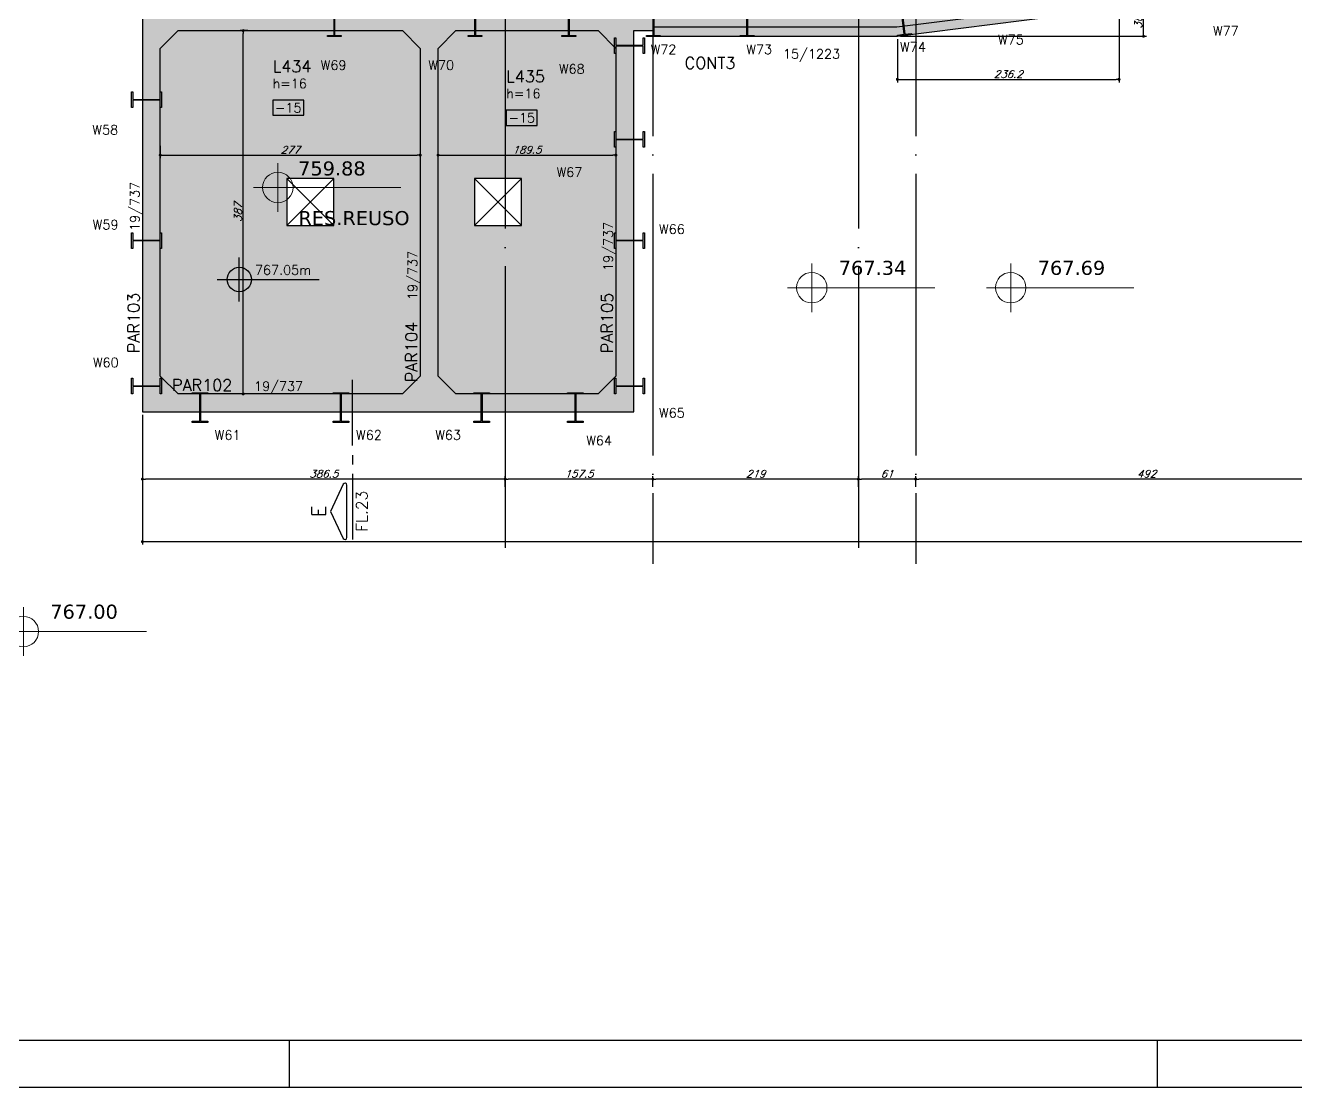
# Model space of a CAD drawing. Header units: millimetres. Extents: x -4122 to 5523, y -2094 to 2406.
# Drawn here: x 617 to 1970, y -2094 to -963 of the extents above; entities that cross this region are included whole.
import ezdxf
from ezdxf.enums import TextEntityAlignment as Align

# ---------------------------------------------------------------- set-up
doc = ezdxf.new("R2010")
doc.units = ezdxf.units.MM
doc.header["$LTSCALE"] = 50
doc.linetypes.add('EIXO', pattern=[6.8, 6, -0.4, 0, -0.4])
doc.layers.add('A-ANNO-NOTE', color=253, linetype='Continuous', lineweight=9)
for name, color, linetype in [('F-CORTE-INDICAÇÃO', 4, 'Continuous'), ('F-COTAS', 106, 'Continuous'), ('F-EIXO', 12, 'EIXO'), ('F-LAJES-DIM', 2, 'Continuous'), ('F-LAJES-NOME', 4, 'Continuous'), ('F-MARGEM', 1, 'Continuous'), ('F-NÍVEL-PLANTA', 2, 'Continuous'), ('F-PARC-DIM', 2, 'Continuous'), ('F-PARC-NOME', 4, 'Continuous'), ('F-PERFIL - W310x52', 4, 'Continuous'), ('F-PERFIL- W250x38.5', 4, 'Continuous'), ('F-PILARES-NOME', 170, 'Continuous'), ('F-SOLIDO-VIGAS', 252, 'Continuous'), ('F-TEXTO', 6, 'Continuous'), ('F-VIGAS', 3, 'Continuous'), ('F-VIGAS-DIM', 2, 'Continuous'), ('F-VIGAS-NOME', 4, 'Continuous'), ('F-VÃO', 1, 'Continuous')]:
    doc.layers.add(name, color=color, linetype=linetype)
doc.layers.add('F-DESNIVEL-5', color=7, linetype='Continuous', true_color=0xadd6ff)
doc.styles.add('CP-TEXT-INCL', font='simplex.shx', dxfattribs={"oblique": 20})
doc.styles.add('MCP', font='simplex.shx')
doc.styles.add('ROMANS', font='simplex.shx')
doc.styles.get("Standard").update_dxf_attribs({"font": 'txt.shx'})
doc.styles.add('Verdana_3', font='verdana.ttf', dxfattribs={"height": 20})
doc.dimstyles.new('CP-COTAS-50', dxfattribs={"dimscale": 0.64, "dimtxt": 12.5, "dimasz": 5, "dimexe": 5, "dimexo": 5, "dimgap": 2.5, "dimtad": 1, "dimdec": 1, "dimdsep": 46, "dimtxsty": 'CP-TEXT-INCL', "dimblk1": 'DOT', "dimblk2": 'DOT', "dimsah": 1, "dimcen": 9, "dimclrd": 256, "dimclre": 256, "dimclrt": 256, "dimadec": 0, "dimazin": 0, "dimtfac": 1, "dimtdec": 1, "dimtmove": 2, "dimatfit": 3, "dimldrblk": 'DOT', "dimfxl": 0, "dimtolj": 1, "dimarcsym": 0})

# ---------------------------------------------------------------- blocks, each defined once
blk = doc.blocks.new('A0-4L_900')
at = {"layer": 'F-MARGEM', "color": 2}
for p, q in [((100.4, 1), (100.4, 0)), ((118.9, 1), (118.9, 0))]:
    blk.add_line(p, q, dxfattribs=at)
blk.add_lwpolyline([(0, 0), (0, 90), (192.9, 90), (192.9, 0)], close=True, dxfattribs=at)
at = {"layer": 'F-MARGEM', "color": 7}
blk.add_lwpolyline([(2.5, 89), (191.9, 89), (191.9, 1), (2.5, 1)], close=True, dxfattribs=at)
blk = doc.blocks.new('*U45')
at = {"layer": 'F-LAJES-DIM', "color": 1}
blk.add_lwpolyline([(0, 0), (33, 0), (33, 16), (0, 16)], close=True, dxfattribs=at)
at = {"layer": 'F-LAJES-DIM', "style": 'MCP'}
blk.add_attdef('DIM', text='', height=10, dxfattribs=at).set_placement((16.5, 8), align=Align.MIDDLE_CENTER)
blk = doc.blocks.new('*U46')
at = {"layer": 'F-LAJES-DIM', "color": 1}
blk.add_lwpolyline([(0, 0), (33, 0), (33, 16), (0, 16)], close=True, dxfattribs=at)
at = {"layer": 'F-LAJES-DIM', "style": 'MCP'}
blk.add_attdef('DIM', text='', height=10, dxfattribs=at).set_placement((16.5, 8), align=Align.MIDDLE_CENTER)
blk = doc.blocks.new('Nível - Planta')
at = {"layer": 'F-NÍVEL-PLANTA'}
h = blk.add_hatch(color=71, dxfattribs=at)
h.paths.add_polyline_path([(0, 0), (0, 0.26, 0.414214), (-0.26, 0)])
h.paths.add_polyline_path([(0.26, 0), (0, 0), (0, -0.26, 0.414214)])
for p, q in [((0, -0.469), (0, 0.469)), ((-0.469, 0), (1.704, 0))]:
    blk.add_line(p, q, dxfattribs=at)
blk.add_circle((0, 0), 0.26, dxfattribs=at)
at = {"layer": 'F-TEXTO', "color": 3, "style": 'MCP'}
blk.add_attdef('NÍVEL', (0.333, 0.102), '', height=0.2, dxfattribs=at)
blk = doc.blocks.new('*U27')
at = {"layer": 'F-EIXO'}
blk.add_line((0, 0), (0, -3476.4), dxfattribs=at)
at = {"layer": 'F-TEXTO', "style": 'ROMANS'}
blk.add_attdef('EIXO', text='', height=17.5, rotation=360, dxfattribs=at).set_placement((0, 28.2), align=Align.MIDDLE_CENTER)
blk = doc.blocks.new('*U34')
at = {"layer": 'F-EIXO'}
blk.add_line((0, 0), (0, -3377.9), dxfattribs=at)
at = {"layer": 'F-TEXTO', "style": 'ROMANS'}
blk.add_attdef('EIXO', text='', height=17.5, rotation=360, dxfattribs=at).set_placement((0, 28.2), align=Align.MIDDLE_CENTER)
blk = doc.blocks.new('*U28')
at = {"layer": 'F-EIXO'}
blk.add_line((0, 0), (0, -3377.9), dxfattribs=at)
at = {"layer": 'F-TEXTO', "style": 'ROMANS'}
blk.add_attdef('EIXO', text='', height=17.5, rotation=360, dxfattribs=at).set_placement((0, 28.2), align=Align.MIDDLE_CENTER)
blk = doc.blocks.new('_DOT')
at = {"color": 0, "linetype": 'ByBlock'}
blk.add_line((-0.5, 0), (-1, 0), dxfattribs=at)
at = {"color": 0, "linetype": 'ByBlock', "const_width": 0.5}
blk.add_lwpolyline([(-0.25, 0, 1), (0.25, 0, 1)], format="xyb", close=True, dxfattribs=at)
blk = doc.blocks.new('*D55')
at = {"layer": 'DEFPOINTS', "color": 0, "linetype": 'Continuous', "transparency": 16777216}
for p in [(3268.5, -944.5), (741.5, -1374.5), (3268.5, -1512.9)]:
    blk.add_point(p, dxfattribs=at)
at = {"layer": 'F-COTAS', "linetype": 'Continuous', "lineweight": -2, "transparency": 16777216}
for p, q in [((3268.5, -947.7), (3268.5, -1516.1)), ((741.5, -1377.7), (741.5, -1516.1)), ((744.7, -1512.9), (3265.3, -1512.9))]:
    blk.add_line(p, q, dxfattribs=at)
at = {"layer": 'F-COTAS', "linetype": 'Continuous', "lineweight": -2, "transparency": 16777216, "xscale": 3.2, "yscale": 3.2, "zscale": 3.2, "rotation": 180}
blk.add_blockref('_DOT', (741.5, -1512.9), dxfattribs=at)
at = {"layer": 'F-COTAS', "linetype": 'Continuous', "lineweight": -2, "transparency": 16777216, "xscale": 3.2, "yscale": 3.2, "zscale": 3.2}
blk.add_blockref('_DOT', (3268.5, -1512.9), dxfattribs=at)
at = {"layer": 'F-COTAS', "linetype": 'Continuous', "transparency": 16777216, "insert": (2005, -1507.3), "char_height": 8, "attachment_point": 5, "style": 'CP-TEXT-INCL'}
blk.add_mtext('\\A1;2527', dxfattribs=at)
blk = doc.blocks.new('*D61')
at = {"layer": 'DEFPOINTS', "color": 0, "linetype": 'Continuous', "transparency": 16777216}
for p in [(1565.5, -1446.2), (1565.5, -1457.8), (2057.5, -1457.8)]:
    blk.add_point(p, dxfattribs=at)
at = {"layer": 'F-COTAS', "linetype": 'Continuous', "lineweight": -2, "transparency": 16777216}
for p, q in [((1565.5, -1454.6), (1565.5, -1443)), ((2054.3, -1446.2), (1568.7, -1446.2)), ((2057.5, -1454.6), (2057.5, -1443))]:
    blk.add_line(p, q, dxfattribs=at)
at = {"layer": 'F-COTAS', "linetype": 'Continuous', "lineweight": -2, "transparency": 16777216, "xscale": 3.2, "yscale": 3.2, "zscale": 3.2, "rotation": 180}
blk.add_blockref('_DOT', (1565.5, -1446.2), dxfattribs=at)
at = {"layer": 'F-COTAS', "linetype": 'Continuous', "lineweight": -2, "transparency": 16777216, "xscale": 3.2, "yscale": 3.2, "zscale": 3.2}
blk.add_blockref('_DOT', (2057.5, -1446.2), dxfattribs=at)
at = {"layer": 'F-COTAS', "linetype": 'Continuous', "transparency": 16777216, "insert": (1811.5, -1440.6), "char_height": 8, "attachment_point": 5, "style": 'CP-TEXT-INCL'}
blk.add_mtext('\\A1;492', dxfattribs=at)
blk = doc.blocks.new('*D62')
at = {"layer": 'DEFPOINTS', "color": 0, "linetype": 'Continuous', "transparency": 16777216}
for p in [(1504.5, -1446.2), (1504.5, -1457.8), (1565.5, -1457.8)]:
    blk.add_point(p, dxfattribs=at)
at = {"layer": 'F-COTAS', "linetype": 'Continuous', "lineweight": -2, "transparency": 16777216}
for p, q in [((1504.5, -1454.6), (1504.5, -1443)), ((1562.3, -1446.2), (1507.7, -1446.2)), ((1565.5, -1454.6), (1565.5, -1443))]:
    blk.add_line(p, q, dxfattribs=at)
at = {"layer": 'F-COTAS', "linetype": 'Continuous', "lineweight": -2, "transparency": 16777216, "xscale": 3.2, "yscale": 3.2, "zscale": 3.2, "rotation": 180}
blk.add_blockref('_DOT', (1504.5, -1446.2), dxfattribs=at)
at = {"layer": 'F-COTAS', "linetype": 'Continuous', "lineweight": -2, "transparency": 16777216, "xscale": 3.2, "yscale": 3.2, "zscale": 3.2}
blk.add_blockref('_DOT', (1565.5, -1446.2), dxfattribs=at)
at = {"layer": 'F-COTAS', "linetype": 'Continuous', "transparency": 16777216, "insert": (1535, -1440.6), "char_height": 8, "attachment_point": 5, "style": 'CP-TEXT-INCL'}
blk.add_mtext('\\A1;61', dxfattribs=at)
blk = doc.blocks.new('*D63')
at = {"layer": 'DEFPOINTS', "color": 0, "linetype": 'Continuous', "transparency": 16777216}
for p in [(1285.5, -1446.2), (1285.5, -1457.8), (1504.5, -1457.8)]:
    blk.add_point(p, dxfattribs=at)
at = {"layer": 'F-COTAS', "linetype": 'Continuous', "lineweight": -2, "transparency": 16777216}
for p, q in [((1285.5, -1454.6), (1285.5, -1443)), ((1501.3, -1446.2), (1288.7, -1446.2)), ((1504.5, -1454.6), (1504.5, -1443))]:
    blk.add_line(p, q, dxfattribs=at)
at = {"layer": 'F-COTAS', "linetype": 'Continuous', "lineweight": -2, "transparency": 16777216, "xscale": 3.2, "yscale": 3.2, "zscale": 3.2, "rotation": 180}
blk.add_blockref('_DOT', (1285.5, -1446.2), dxfattribs=at)
at = {"layer": 'F-COTAS', "linetype": 'Continuous', "lineweight": -2, "transparency": 16777216, "xscale": 3.2, "yscale": 3.2, "zscale": 3.2}
blk.add_blockref('_DOT', (1504.5, -1446.2), dxfattribs=at)
at = {"layer": 'F-COTAS', "linetype": 'Continuous', "transparency": 16777216, "insert": (1395, -1440.6), "char_height": 8, "attachment_point": 5, "style": 'CP-TEXT-INCL'}
blk.add_mtext('\\A1;219', dxfattribs=at)
blk = doc.blocks.new('*D64')
at = {"layer": 'DEFPOINTS', "color": 0, "linetype": 'Continuous', "transparency": 16777216}
for p in [(1128, -1446.2), (1128, -1457.8), (1285.5, -1457.8)]:
    blk.add_point(p, dxfattribs=at)
at = {"layer": 'F-COTAS', "linetype": 'Continuous', "lineweight": -2, "transparency": 16777216}
for p, q in [((1128, -1454.6), (1128, -1443)), ((1282.3, -1446.2), (1131.2, -1446.2)), ((1285.5, -1454.6), (1285.5, -1443))]:
    blk.add_line(p, q, dxfattribs=at)
at = {"layer": 'F-COTAS', "linetype": 'Continuous', "lineweight": -2, "transparency": 16777216, "xscale": 3.2, "yscale": 3.2, "zscale": 3.2, "rotation": 180}
blk.add_blockref('_DOT', (1128, -1446.2), dxfattribs=at)
at = {"layer": 'F-COTAS', "linetype": 'Continuous', "lineweight": -2, "transparency": 16777216, "xscale": 3.2, "yscale": 3.2, "zscale": 3.2}
blk.add_blockref('_DOT', (1285.5, -1446.2), dxfattribs=at)
at = {"layer": 'F-COTAS', "linetype": 'Continuous', "transparency": 16777216, "insert": (1206.7, -1440.6), "char_height": 8, "attachment_point": 5, "style": 'CP-TEXT-INCL'}
blk.add_mtext('\\A1;157.5', dxfattribs=at)
blk = doc.blocks.new('*D65')
at = {"layer": 'DEFPOINTS', "color": 0, "linetype": 'Continuous', "transparency": 16777216}
for p in [(741.5, -1374.5), (741.5, -1446.2), (1128, -1457.8)]:
    blk.add_point(p, dxfattribs=at)
at = {"layer": 'F-COTAS', "linetype": 'Continuous', "lineweight": -2, "transparency": 16777216}
for p, q in [((741.5, -1377.7), (741.5, -1449.4)), ((1124.8, -1446.2), (744.7, -1446.2)), ((1128, -1454.6), (1128, -1443))]:
    blk.add_line(p, q, dxfattribs=at)
at = {"layer": 'F-COTAS', "linetype": 'Continuous', "lineweight": -2, "transparency": 16777216, "xscale": 3.2, "yscale": 3.2, "zscale": 3.2, "rotation": 180}
blk.add_blockref('_DOT', (741.5, -1446.2), dxfattribs=at)
at = {"layer": 'F-COTAS', "linetype": 'Continuous', "lineweight": -2, "transparency": 16777216, "xscale": 3.2, "yscale": 3.2, "zscale": 3.2}
blk.add_blockref('_DOT', (1128, -1446.2), dxfattribs=at)
at = {"layer": 'F-COTAS', "linetype": 'Continuous', "transparency": 16777216, "insert": (934.7, -1440.6), "char_height": 8, "attachment_point": 5, "style": 'CP-TEXT-INCL'}
blk.add_mtext('\\A1;386.5', dxfattribs=at)
blk = doc.blocks.new('*U38')
at = {"layer": 'F-CORTE-INDICAÇÃO'}
for p, q in [((-100, 0), (-170, 0)), ((-80, 0), (-90, 0)), ((-70, 0), (0, 0))]:
    blk.add_line(p, q, dxfattribs=at)
blk.add_lwpolyline([(-112, 6, 0.802585), (-111.2, 9.8), (-140, 23.3), (-168.8, 9.8, 0.802585), (-168, 6)], format="xyb", close=True, dxfattribs=at)
at = {"layer": 'F-CORTE-INDICAÇÃO', "style": 'ROMANS'}
blk.add_attdef('CORTE', text='', height=15, dxfattribs=at).set_placement((-140, 35.8), align=Align.MIDDLE_CENTER)
at = {"layer": 'F-CORTE-INDICAÇÃO', "color": 2, "style": 'ROMANS'}
blk.add_attdef('FOLHA', text='', height=12, dxfattribs=at).set_placement((-140, -10), align=Align.MIDDLE_CENTER)
blk = doc.blocks.new('*D252')
at = {"layer": 'DEFPOINTS', "color": 0, "transparency": 16777216}
for p in [(848.9, -968.5), (857, -968.5), (857, -1355.5)]:
    blk.add_point(p, dxfattribs=at)
at = {"layer": 'F-COTAS', "lineweight": -2, "transparency": 16777216}
for p, q in [((853.8, -968.5), (845.7, -968.5)), ((848.9, -1352.3), (848.9, -971.7)), ((853.8, -1355.5), (845.7, -1355.5))]:
    blk.add_line(p, q, dxfattribs=at)
at = {"layer": 'F-COTAS', "lineweight": -2, "transparency": 16777216, "xscale": 3.2, "yscale": 3.2, "zscale": 3.2}
for p, rotation in [((848.9, -968.5), 90), ((848.9, -1355.5), 270)]:
    blk.add_blockref('_DOT', p, dxfattribs=dict(at, rotation=rotation))
at = {"layer": 'F-COTAS', "transparency": 16777216, "insert": (843.3, -1162), "char_height": 8, "attachment_point": 5, "rotation": 90, "style": 'CP-TEXT-INCL'}
blk.add_mtext('\\A1;387', dxfattribs=at)
blk = doc.blocks.new('*D253')
at = {"layer": 'DEFPOINTS', "color": 0, "transparency": 16777216}
for p in [(760.5, -1088.1), (1037.5, -1088.1), (1037.5, -1101.1)]:
    blk.add_point(p, dxfattribs=at)
at = {"layer": 'F-COTAS', "lineweight": -2, "transparency": 16777216}
for p, q in [((760.5, -1091.3), (760.5, -1104.3)), ((1037.5, -1091.3), (1037.5, -1104.3)), ((763.7, -1101.1), (1034.3, -1101.1))]:
    blk.add_line(p, q, dxfattribs=at)
at = {"layer": 'F-COTAS', "lineweight": -2, "transparency": 16777216, "xscale": 3.2, "yscale": 3.2, "zscale": 3.2, "rotation": 180}
blk.add_blockref('_DOT', (760.5, -1101.1), dxfattribs=at)
at = {"layer": 'F-COTAS', "lineweight": -2, "transparency": 16777216, "xscale": 3.2, "yscale": 3.2, "zscale": 3.2}
blk.add_blockref('_DOT', (1037.5, -1101.1), dxfattribs=at)
at = {"layer": 'F-COTAS', "transparency": 16777216, "insert": (899, -1095.5), "char_height": 8, "attachment_point": 5, "style": 'CP-TEXT-INCL'}
blk.add_mtext('\\A1;277', dxfattribs=at)
blk = doc.blocks.new('*D254')
at = {"layer": 'DEFPOINTS', "color": 0, "transparency": 16777216}
for p in [(1056.5, -1101.1), (1246, -1101.1), (1246, -1101.1)]:
    blk.add_point(p, dxfattribs=at)
at = {"layer": 'F-COTAS', "lineweight": -2, "transparency": 16777216}
blk.add_line((1059.7, -1101.1), (1242.8, -1101.1), dxfattribs=at)
at = {"layer": 'F-COTAS', "lineweight": -2, "transparency": 16777216, "xscale": 3.2, "yscale": 3.2, "zscale": 3.2, "rotation": 180}
blk.add_blockref('_DOT', (1056.5, -1101.1), dxfattribs=at)
at = {"layer": 'F-COTAS', "lineweight": -2, "transparency": 16777216, "xscale": 3.2, "yscale": 3.2, "zscale": 3.2}
blk.add_blockref('_DOT', (1246, -1101.1), dxfattribs=at)
at = {"layer": 'F-COTAS', "transparency": 16777216, "insert": (1151.2, -1095.5), "char_height": 8, "attachment_point": 5, "style": 'CP-TEXT-INCL'}
blk.add_mtext('\\A1;189.5', dxfattribs=at)
blk = doc.blocks.new('*D261')
at = {"layer": 'DEFPOINTS', "color": 0, "transparency": 16777216}
for p in [(1782.2, -944.5), (1808.3, -944.5), (1546, -974.5)]:
    blk.add_point(p, dxfattribs=at)
at = {"layer": 'F-COTAS', "lineweight": -2, "transparency": 16777216}
for p, q in [((1785.4, -944.5), (1811.5, -944.5)), ((1808.3, -971.3), (1808.3, -947.7)), ((1549.2, -974.5), (1811.5, -974.5))]:
    blk.add_line(p, q, dxfattribs=at)
at = {"layer": 'F-COTAS', "lineweight": -2, "transparency": 16777216, "xscale": 3.2, "yscale": 3.2, "zscale": 3.2}
for p, rotation in [((1808.3, -944.5), 90), ((1808.3, -974.5), 270)]:
    blk.add_blockref('_DOT', p, dxfattribs=dict(at, rotation=rotation))
at = {"layer": 'F-COTAS', "transparency": 16777216, "insert": (1802.7, -959.5), "char_height": 8, "attachment_point": 5, "rotation": 90, "style": 'CP-TEXT-INCL'}
blk.add_mtext('\\A1;30', dxfattribs=at)
blk = doc.blocks.new('*D262')
at = {"layer": 'DEFPOINTS', "color": 0, "transparency": 16777216}
for p in [(1782.2, -944.5), (1546, -974.5), (1782.2, -1020.4)]:
    blk.add_point(p, dxfattribs=at)
at = {"layer": 'F-COTAS', "lineweight": -2, "transparency": 16777216}
for p, q in [((1782.2, -947.7), (1782.2, -1023.6)), ((1546, -977.7), (1546, -1023.6)), ((1549.2, -1020.4), (1779, -1020.4))]:
    blk.add_line(p, q, dxfattribs=at)
at = {"layer": 'F-COTAS', "lineweight": -2, "transparency": 16777216, "xscale": 3.2, "yscale": 3.2, "zscale": 3.2, "rotation": 180}
blk.add_blockref('_DOT', (1546, -1020.4), dxfattribs=at)
at = {"layer": 'F-COTAS', "lineweight": -2, "transparency": 16777216, "xscale": 3.2, "yscale": 3.2, "zscale": 3.2}
blk.add_blockref('_DOT', (1782.2, -1020.4), dxfattribs=at)
at = {"layer": 'F-COTAS', "transparency": 16777216, "insert": (1664.1, -1014.8), "char_height": 8, "attachment_point": 5, "style": 'CP-TEXT-INCL'}
blk.add_mtext('\\A1;236.2', dxfattribs=at)
blk = doc.blocks.new('LGN-COTA - LGN-COTA-475391-Térreo')
at = {"layer": 'A-ANNO-NOTE'}
for p, q in [((-0.009, -0.238), (-0.009, 0.28)), ((-0.268, 0.021), (1.302, 0.021))]:
    blk.add_line(p, q, dxfattribs=at)
for centre, start, end in [((-0.009, 0.022), 90, 180), ((-0.009, 0.021), 360, 90), ((-0.009, 0.021), 180, 270), ((-0.009, 0.021), 270, 0)]:
    blk.add_arc(centre, 0.162, start, end, dxfattribs=at)
blk = doc.blocks.new('LGN-COTA E LEGENDA - LGN-COTA E LEGENDA-473137-Térreo')
at = {"layer": 'A-ANNO-NOTE'}
for p, q in [((-0.009, -0.238), (-0.009, 0.28)), ((-0.268, 0.021), (1.302, 0.021))]:
    blk.add_line(p, q, dxfattribs=at)
for centre, start, end in [((-0.009, 0.022), 90, 180), ((-0.009, 0.021), 360, 90), ((-0.009, 0.021), 180, 270), ((-0.009, 0.021), 270, 0)]:
    blk.add_arc(centre, 0.162, start, end, dxfattribs=at)
blk = doc.blocks.new('zw$7512')
at = {"layer": 'A-ANNO-NOTE', "xscale": 100, "yscale": 100, "zscale": 100}
for name, p in [('LGN-COTA E LEGENDA - LGN-COTA E LEGENDA-473137-Térreo', (1086.2, -1351.7)), ('LGN-COTA - LGN-COTA-475391-Térreo', (1655.2, -1458.5)), ('LGN-COTA - LGN-COTA-475391-Térreo', (1867.2, -1458.5)), ('LGN-COTA - LGN-COTA-475391-Térreo', (815, -1824.8))]:
    blk.add_blockref(name, p, dxfattribs=at)
at = {"layer": 'A-ANNO-NOTE', "style": 'Verdana_3'}
for s, p in [('759.88', (1106.9, -1336.8)), ('RES.REUSO', (1107.2, -1389.7)), ('767.34', (1683, -1442.7)), ('767.69', (1895, -1442.7)), ('767.00', (842.8, -1809))]:
    blk.add_text(s, height=15, dxfattribs=at).set_placement(p)
blk = doc.blocks.new('A$C44D756D9')
at = {"layer": 'F-PERFIL - W310x52'}
for p, q in [((4569.7, -2482.3), (4569.7, -2465.6)), ((4569.7, -2465.6), (4571, -2465.6)), ((4571, -2465.6), (4571, -2473.6)), ((4571, -2473.6), (4600.2, -2473.6)), ((4600.2, -2474.4), (4571, -2474.4)), ((4571, -2474.4), (4571, -2482.3)), ((4600.2, -2473.6), (4600.2, -2465.6)), ((4600.2, -2465.6), (4601.5, -2465.6)), ((4600.2, -2482.3), (4600.2, -2474.4)), ((4601.5, -2465.6), (4601.5, -2482.3)), ((4571, -2482.3), (4569.7, -2482.3)), ((4601.5, -2482.3), (4600.2, -2482.3)), ((4055, -2540), (4055, -2523.3)), ((4055, -2523.3), (4056.3, -2523.3)), ((4056.3, -2523.3), (4056.3, -2531.3)), ((4085.5, -2531.3), (4085.5, -2523.3)), ((4085.5, -2523.3), (4086.8, -2523.3)), ((4086.8, -2523.3), (4086.8, -2540)), ((4056.3, -2540), (4055, -2540)), ((4056.3, -2531.3), (4085.5, -2531.3)), ((4085.5, -2532.1), (4056.3, -2532.1)), ((4056.3, -2532.1), (4056.3, -2540)), ((4085.5, -2540), (4085.5, -2532.1)), ((4086.8, -2540), (4085.5, -2540)), ((4569.7, -2582.3), (4569.7, -2565.6)), ((4569.7, -2565.6), (4571, -2565.6)), ((4571, -2565.6), (4571, -2573.6)), ((4600.2, -2573.6), (4600.2, -2565.6)), ((4600.2, -2565.6), (4601.5, -2565.6)), ((4601.5, -2565.6), (4601.5, -2582.3)), ((4571, -2582.3), (4569.7, -2582.3)), ((4571, -2573.6), (4600.2, -2573.6)), ((4600.2, -2574.4), (4571, -2574.4)), ((4571, -2574.4), (4571, -2582.3)), ((4600.2, -2582.3), (4600.2, -2574.4)), ((4601.5, -2582.3), (4600.2, -2582.3)), ((4055, -2690), (4055, -2673.3)), ((4055, -2673.3), (4056.3, -2673.3)), ((4056.3, -2673.3), (4056.3, -2681.3)), ((4085.5, -2681.3), (4085.5, -2673.3)), ((4085.5, -2673.3), (4086.8, -2673.3)), ((4086.8, -2673.3), (4086.8, -2690)), ((4569.7, -2690), (4569.7, -2673.3)), ((4569.7, -2673.3), (4571, -2673.3)), ((4571, -2673.3), (4571, -2681.3)), ((4600.2, -2681.3), (4600.2, -2673.3)), ((4600.2, -2673.3), (4601.5, -2673.3)), ((4601.5, -2673.3), (4601.5, -2690)), ((4056.3, -2690), (4055, -2690)), ((4056.3, -2681.3), (4085.5, -2681.3)), ((4085.5, -2682), (4056.3, -2682)), ((4056.3, -2682), (4056.3, -2690)), ((4085.5, -2690), (4085.5, -2682)), ((4086.8, -2690), (4085.5, -2690)), ((4571, -2690), (4569.7, -2690)), ((4571, -2681.3), (4600.2, -2681.3)), ((4600.2, -2682), (4571, -2682)), ((4571, -2682), (4571, -2690)), ((4600.2, -2690), (4600.2, -2682)), ((4601.5, -2690), (4600.2, -2690)), ((4055, -2845), (4055, -2828.3)), ((4055, -2828.3), (4056.3, -2828.3)), ((4056.3, -2828.3), (4056.3, -2836.3)), ((4085.5, -2836.3), (4085.5, -2828.3)), ((4085.5, -2828.3), (4086.8, -2828.3)), ((4086.8, -2828.3), (4086.8, -2845)), ((4569.7, -2845), (4569.7, -2828.3)), ((4569.7, -2828.3), (4571, -2828.3)), ((4571, -2828.3), (4571, -2836.3)), ((4600.2, -2836.3), (4600.2, -2828.3)), ((4600.2, -2828.3), (4601.5, -2828.3)), ((4601.5, -2828.3), (4601.5, -2845)), ((4056.3, -2836.3), (4085.5, -2836.3)), ((4085.5, -2837), (4056.3, -2837)), ((4056.3, -2837), (4056.3, -2845)), ((4085.5, -2845), (4085.5, -2837)), ((4571, -2836.3), (4600.2, -2836.3)), ((4600.2, -2837), (4571, -2837)), ((4571, -2837), (4571, -2845)), ((4600.2, -2845), (4600.2, -2837)), ((4056.3, -2845), (4055, -2845)), ((4086.8, -2845), (4085.5, -2845)), ((4119.6, -2845), (4119.6, -2843.7)), ((4119.6, -2843.7), (4136.3, -2843.7)), ((4127.6, -2845), (4119.6, -2845)), ((4127.6, -2874.2), (4127.6, -2845)), ((4136.3, -2845), (4128.4, -2845)), ((4128.4, -2845), (4128.4, -2874.2)), ((4136.3, -2843.7), (4136.3, -2845)), ((4269.6, -2845), (4269.6, -2843.7)), ((4269.6, -2843.7), (4286.3, -2843.7)), ((4277.6, -2845), (4269.6, -2845)), ((4277.6, -2874.2), (4277.6, -2845)), ((4286.3, -2845), (4278.4, -2845)), ((4278.4, -2845), (4278.4, -2874.2)), ((4286.3, -2843.7), (4286.3, -2845)), ((4419.6, -2845), (4419.6, -2843.7)), ((4419.6, -2843.7), (4436.3, -2843.7)), ((4427.6, -2845), (4419.6, -2845)), ((4427.6, -2874.2), (4427.6, -2845)), ((4436.3, -2845), (4428.4, -2845)), ((4428.4, -2845), (4428.4, -2874.2)), ((4436.3, -2843.7), (4436.3, -2845)), ((4519.6, -2845), (4519.6, -2843.7)), ((4519.6, -2843.7), (4536.3, -2843.7)), ((4527.6, -2845), (4519.6, -2845)), ((4527.6, -2874.2), (4527.6, -2845)), ((4536.3, -2845), (4528.4, -2845)), ((4528.4, -2845), (4528.4, -2874.2)), ((4536.3, -2843.7), (4536.3, -2845)), ((4571, -2845), (4569.7, -2845)), ((4601.5, -2845), (4600.2, -2845)), ((4119.6, -2875.5), (4119.6, -2874.2)), ((4119.6, -2874.2), (4127.6, -2874.2)), ((4136.3, -2875.5), (4119.6, -2875.5)), ((4128.4, -2874.2), (4136.3, -2874.2)), ((4136.3, -2874.2), (4136.3, -2875.5)), ((4269.6, -2875.5), (4269.6, -2874.2)), ((4269.6, -2874.2), (4277.6, -2874.2)), ((4286.3, -2875.5), (4269.6, -2875.5)), ((4278.4, -2874.2), (4286.3, -2874.2)), ((4286.3, -2874.2), (4286.3, -2875.5)), ((4419.6, -2875.5), (4419.6, -2874.2)), ((4419.6, -2874.2), (4427.6, -2874.2)), ((4436.3, -2875.5), (4419.6, -2875.5)), ((4428.4, -2874.2), (4436.3, -2874.2)), ((4436.3, -2874.2), (4436.3, -2875.5)), ((4519.6, -2875.5), (4519.6, -2874.2)), ((4519.6, -2874.2), (4527.6, -2874.2)), ((4536.3, -2875.5), (4519.6, -2875.5)), ((4528.4, -2874.2), (4536.3, -2874.2)), ((4536.3, -2874.2), (4536.3, -2875.5))]:
    blk.add_line(p, q, dxfattribs=at)
for points in [[(4569.7, -2482.3), (4569.7, -2465.6), (4571, -2465.6), (4571, -2473.6), (4600.2, -2473.6), (4600.2, -2465.6), (4601.5, -2465.6), (4601.5, -2482.3), (4600.2, -2482.3), (4600.2, -2474.4), (4571, -2474.4), (4571, -2482.3)], [(4055, -2540), (4055, -2523.3), (4056.3, -2523.3), (4056.3, -2531.3), (4085.5, -2531.3), (4085.5, -2523.3), (4086.8, -2523.3), (4086.8, -2540), (4085.5, -2540), (4085.5, -2532.1), (4056.3, -2532.1), (4056.3, -2540)], [(4569.7, -2582.3), (4569.7, -2565.6), (4571, -2565.6), (4571, -2573.6), (4600.2, -2573.6), (4600.2, -2565.6), (4601.5, -2565.6), (4601.5, -2582.3), (4600.2, -2582.3), (4600.2, -2574.4), (4571, -2574.4), (4571, -2582.3)], [(4055, -2690), (4055, -2673.3), (4056.3, -2673.3), (4056.3, -2681.3), (4085.5, -2681.3), (4085.5, -2673.3), (4086.8, -2673.3), (4086.8, -2690), (4085.5, -2690), (4085.5, -2682), (4056.3, -2682), (4056.3, -2690)], [(4569.7, -2690), (4569.7, -2673.3), (4571, -2673.3), (4571, -2681.3), (4600.2, -2681.3), (4600.2, -2673.3), (4601.5, -2673.3), (4601.5, -2690), (4600.2, -2690), (4600.2, -2682), (4571, -2682), (4571, -2690)], [(4055, -2845), (4055, -2828.3), (4056.3, -2828.3), (4056.3, -2836.3), (4085.5, -2836.3), (4085.5, -2828.3), (4086.8, -2828.3), (4086.8, -2845), (4085.5, -2845), (4085.5, -2837), (4056.3, -2837), (4056.3, -2845)], [(4569.7, -2845), (4569.7, -2828.3), (4571, -2828.3), (4571, -2836.3), (4600.2, -2836.3), (4600.2, -2828.3), (4601.5, -2828.3), (4601.5, -2845), (4600.2, -2845), (4600.2, -2837), (4571, -2837), (4571, -2845)], [(4136.3, -2875.5), (4119.6, -2875.5), (4119.6, -2874.2), (4127.6, -2874.2), (4127.6, -2845), (4119.6, -2845), (4119.6, -2843.7), (4136.3, -2843.7), (4136.3, -2845), (4128.4, -2845), (4128.4, -2874.2), (4136.3, -2874.2)], [(4286.3, -2875.5), (4269.6, -2875.5), (4269.6, -2874.2), (4277.6, -2874.2), (4277.6, -2845), (4269.6, -2845), (4269.6, -2843.7), (4286.3, -2843.7), (4286.3, -2845), (4278.4, -2845), (4278.4, -2874.2), (4286.3, -2874.2)], [(4436.3, -2875.5), (4419.6, -2875.5), (4419.6, -2874.2), (4427.6, -2874.2), (4427.6, -2845), (4419.6, -2845), (4419.6, -2843.7), (4436.3, -2843.7), (4436.3, -2845), (4428.4, -2845), (4428.4, -2874.2), (4436.3, -2874.2)], [(4536.3, -2875.5), (4519.6, -2875.5), (4519.6, -2874.2), (4527.6, -2874.2), (4527.6, -2845), (4519.6, -2845), (4519.6, -2843.7), (4536.3, -2843.7), (4536.3, -2845), (4528.4, -2845), (4528.4, -2874.2), (4536.3, -2874.2)]]:
    blk.add_lwpolyline(points, close=True, dxfattribs=at)
at = {"layer": 'F-PERFIL- W250x38.5', "linetype": 'Continuous'}
for points in [[(4886.1, -2462.1), (4871.5, -2463.9), (4871.3, -2462.8), (4878.3, -2461.9), (4875.3, -2438.1), (4868.3, -2439), (4868.2, -2437.9), (4882.8, -2436.1), (4882.9, -2437.2), (4876, -2438), (4879, -2461.8), (4885.9, -2460.9)], [(4278.3, -2464.1), (4263.6, -2464.1), (4263.6, -2463), (4270.7, -2463), (4270.7, -2439), (4263.6, -2439), (4263.6, -2437.9), (4278.3, -2437.9), (4278.3, -2439), (4271.3, -2439), (4271.3, -2463), (4278.3, -2463)], [(4428.3, -2464.1), (4413.6, -2464.1), (4413.6, -2463), (4420.7, -2463), (4420.7, -2439), (4413.6, -2439), (4413.6, -2437.9), (4428.3, -2437.9), (4428.3, -2439), (4421.3, -2439), (4421.3, -2463), (4428.3, -2463)], [(4528.3, -2464.1), (4513.6, -2464.1), (4513.6, -2463), (4520.7, -2463), (4520.7, -2439), (4513.6, -2439), (4513.6, -2437.9), (4528.3, -2437.9), (4528.3, -2439), (4521.3, -2439), (4521.3, -2463), (4528.3, -2463)], [(4618.3, -2464.1), (4603.6, -2464.1), (4603.6, -2463), (4610.7, -2463), (4610.7, -2439), (4603.6, -2439), (4603.6, -2437.9), (4618.3, -2437.9), (4618.3, -2439), (4611.3, -2439), (4611.3, -2463), (4618.3, -2463)], [(4718.3, -2464.1), (4703.6, -2464.1), (4703.6, -2463), (4710.7, -2463), (4710.7, -2439), (4703.6, -2439), (4703.6, -2437.9), (4718.3, -2437.9), (4718.3, -2439), (4711.3, -2439), (4711.3, -2463), (4718.3, -2463)]]:
    blk.add_lwpolyline(points, close=True, dxfattribs=at)
at = {"layer": 'F-PILARES-NOME'}
for s, p in [('W75', (4978.3, -2472.6)), ('W77', (5207.3, -2463.3)), ('W72', (4608, -2483)), ('W73', (4710, -2483)), ('W74', (4873.9, -2480.4)), ('W69', (4256.5, -2499.7)), ('W70', (4371.2, -2499.7)), ('W68', (4510.3, -2503.8)), ('W58', (4013.2, -2568.6)), ('W67', (4507.8, -2613.8)), ('W59', (4013.6, -2669.7)), ('W66', (4617, -2674.5)), ('W60', (4013.7, -2816.5)), ('W65', (4617, -2870.2)), ('W61', (4143.6, -2893.8)), ('W62', (4294.2, -2893.8)), ('W63', (4378.5, -2893.8)), ('W64', (4539.4, -2899.6))]:
    blk.add_text(s, height=10, dxfattribs=at).set_placement(p)

msp = doc.modelspace()

# ---------------------------------------------------------------- hatches: boundary and pattern name
at = {"layer": 'F-DESNIVEL-5', "linetype": 'Continuous'}
h = msp.add_hatch(color=256, dxfattribs=at)
h.dxf.hatch_style = 1
h.paths.add_polyline_path([(2581, -919.5), (1780.632, -919.5), (1544.382, -949.5), (1286.33, -949.5), (1286.33, -968.5), (1286.33, -974.5), (1545.963, -974.5), (1782.213, -944.5), (2581, -944.5)])
at = {"layer": 'F-SOLIDO-VIGAS', "linetype": 'Continuous'}
h = msp.add_hatch(color=256, dxfattribs=at)
h.dxf.hatch_style = 1
h.paths.add_polyline_path([(1246, -1336.5), (1227, -1355.5), (1075.5, -1355.5), (1056.5, -1336.5), (1056.5, -987.5), (1075.5, -968.5), (1227, -968.5), (1246, -987.5), (1246, -1374.5), (1265, -1374.5), (1265, -968.5), (1285.67, -968.5), (1285.67, -949.5), (1056.5, -949.5), (1037.5, -949.5), (760.5, -949.5), (760.5, -942.53), (741.5, -942.53), (741.5, -1374.5), (760.5, -1374.5), (760.5, -987.5), (779.5, -968.5), (1018.5, -968.5), (1037.5, -987.5), (1037.5, -1336.5), (1018.5, -1355.5), (779.5, -1355.5), (760.5, -1336.5), (760.5, -1374.5), (1047, -1374.5), (1246, -1374.5)])

# ---------------------------------------------------------------- linework, layer by layer
at = {"layer": 'F-DESNIVEL-5', "linetype": 'Continuous'}
for points in [[(1047, -968.5), (1047, -949.5), (785.6, -949.5)], [(1047, -968.5), (785.6, -949.5), (785.6, -968.5)], [(1047, -968.5), (1224.9, -968.5), (1224.9, -949.5)], [(1047, -968.5), (1224.9, -949.5), (1047, -949.5)], [(1047, -968.5), (1047, -949.5), (1047, -968.5)], [(895.5, -1176), (760.5, -1324.5), (760.5, -968.5)], [(895.5, -1176), (760.5, -968.5), (895.5, -1176)], [(895.5, -1176), (760.5, -968.5), (785.5, -968.5)], [(895.5, -1176), (785.5, -968.5), (895.5, -1176)], [(895.5, -1176), (785.5, -968.5), (895.5, -1126)], [(1037.5, -968.5), (895.5, -1126), (785.5, -968.5)], [(1037.5, -968.5), (785.5, -968.5), (1037.5, -968.5)], [(1047, -968.5), (785.6, -968.5), (1047, -968.5)], [(1037.5, -968.5), (945.5, -1126), (895.5, -1126)], [(1037.5, -968.5), (895.5, -1126), (1037.5, -968.5)], [(1037.5, -968.5), (1037.5, -1355.5), (945.5, -1176)], [(1037.5, -968.5), (945.5, -1176), (1037.5, -968.5)], [(1037.5, -968.5), (945.5, -1176), (945.5, -1126)], [(1037.5, -968.5), (945.5, -1126), (1037.5, -968.5)], [(1056.5, -1355.5), (1056.5, -968.5), (1037.5, -968.5)], [(1056.5, -1355.5), (1037.5, -968.5), (1037.5, -1355.5)], [(1095.5, -1126), (1095.5, -1176), (1056.5, -968.5)], [(1095.5, -1126), (1056.5, -968.5), (1095.5, -1126)], [(1095.5, -1126), (1056.5, -968.5), (1225, -968.5)], [(1095.5, -1176), (1056.5, -1355.5), (1056.5, -968.5)], [(1095.5, -1176), (1056.5, -968.5), (1095.5, -1176)], [(1095.5, -1126), (1225, -968.5), (1095.5, -1126)], [(1095.5, -1126), (1225, -968.5), (1145.5, -1126)], [(1246, -1355.5), (1145.5, -1126), (1225, -968.5)], [(1246, -1355.5), (1225, -968.5), (1246, -1355.5)], [(1246, -1355.5), (1225, -968.5), (1246, -968.5)], [(895.5, -1176), (895.5, -1126), (895.5, -1176)], [(1095.5, -1126), (1145.5, -1126), (1095.5, -1126)], [(1246, -1355.5), (1145.5, -1176), (1145.5, -1126)], [(1246, -1355.5), (1145.5, -1126), (1246, -1355.5)], [(895.5, -1176), (1037.5, -1355.5), (760.5, -1324.5)], [(895.5, -1176), (760.5, -1324.5), (895.5, -1176)], [(895.5, -1176), (945.5, -1176), (1037.5, -1355.5)], [(895.5, -1176), (1037.5, -1355.5), (895.5, -1176)], [(1246, -1355.5), (1056.5, -1355.5), (1095.5, -1176)], [(1246, -1355.5), (1095.5, -1176), (1246, -1355.5)], [(1246, -1355.5), (1095.5, -1176), (1145.5, -1176)], [(1246, -1355.5), (1145.5, -1176), (1246, -1355.5)], [(760.5, -1324.5), (1037.5, -1355.5), (760.5, -1355.5)]]:
    msp.add_solid(points, dxfattribs=at)
at = {"layer": 'F-VIGAS'}
for points in [[(1037.5, -949.5), (760.5, -949.5), (760.5, -942.53), (741.5, -942.53), (741.5, -1374.5), (1047, -1374.5)], [(1286.33, -964.5), (1545.33, -964.5), (1781.58, -934.5), (3241.79, -934.5)], [(1293.35, -974.5), (1545.963, -974.5), (1782.213, -944.5), (3249.5, -944.5)], [(1265, -1324.5), (1265, -968.5), (1285.67, -968.5), (1285.67, -949.5), (1056.5, -949.5)], [(1047, -1374.5), (1265, -1374.5), (1265, -968.5)], [(1047, -1374.5), (1246, -1374.5)]]:
    msp.add_lwpolyline(points, dxfattribs=at)
for points in [[(760.5, -1336.5), (760.5, -987.5), (779.5, -968.5), (1018.5, -968.5), (1037.5, -987.5), (1037.5, -1336.5), (1018.5, -1355.5), (779.5, -1355.5)], [(1246, -1336.5), (1227, -1355.5), (1075.5, -1355.5), (1056.5, -1336.5), (1056.5, -987.5), (1075.5, -968.5), (1227, -968.5), (1246, -987.5)]]:
    msp.add_lwpolyline(points, close=True, dxfattribs=at)
at = {"layer": 'F-VÃO', "linetype": 'Continuous'}
for p, q in [((895.5, -1176), (945.5, -1126)), ((945.5, -1176), (895.5, -1126)), ((1095.5, -1176), (1145.5, -1126)), ((1145.5, -1176), (1095.5, -1126))]:
    msp.add_line(p, q, dxfattribs=at)
for points in [[(895.5, -1176), (945.5, -1176), (945.5, -1126), (895.5, -1126), (895.5, -1176)], [(1095.5, -1176), (1145.5, -1176), (1145.5, -1126), (1095.5, -1126), (1095.5, -1176)]]:
    msp.add_lwpolyline(points, dxfattribs=at)

# ---------------------------------------------------------------- block references
at = {"layer": 'A-ANNO-NOTE', "linetype": 'Continuous'}
msp.add_blockref('zw$7512', (-199.5, 214), dxfattribs=at)
at = {"layer": 'F-CORTE-INDICAÇÃO', "linetype": 'Continuous', "rotation": 90}
msp.add_blockref('*U38', (965.318, -1340.597), dxfattribs=at).add_auto_attribs({'FOLHA': 'FL.23', 'CORTE': 'E'})
at = {"layer": 'F-EIXO', "linetype": 'Continuous'}
for name, p in [('*U27', (1285.5, 1939.842)), ('*U27', (1565.5, 1939.842)), ('*U28', (1128, 1841.357)), ('*U34', (1504.5, 1841.357))]:
    msp.add_blockref(name, p, dxfattribs=at)
at = {"layer": 'F-LAJES-DIM', "linetype": 'Continuous'}
for name, p in [('*U45', (880.323, -1058.705)), ('*U46', (1129.228, -1069.385))]:
    msp.add_blockref(name, p, dxfattribs=at).add_auto_attribs({'DIM': '-15'})
at = {"layer": 'F-MARGEM', "linetype": 'Continuous', "xscale": 50, "yscale": 50, "zscale": 50}
msp.add_blockref('A0-4L_900', (-4122.166, -2094.493), dxfattribs=at)
at = {"layer": 'F-NÍVEL-PLANTA', "linetype": 'Continuous', "xscale": 50, "yscale": 50, "zscale": 50}
msp.add_blockref('Nível - Planta', (844.738, -1233.609), dxfattribs=at).add_auto_attribs({'NÍVEL': '767.05m'})
at = {"layer": 'F-PERFIL - W310x52'}
msp.add_blockref('A$C44D756D9', (-3325, 1489.5), dxfattribs=at)

# ---------------------------------------------------------------- texts
at = {"layer": 'F-LAJES-DIM', "linetype": 'Continuous', "style": 'MCP'}
for p in [(880.323, -1029.805), (1129.228, -1040.485)]:
    msp.add_text('h=16', height=10, dxfattribs=at).set_placement(p)
at = {"layer": 'F-LAJES-NOME', "linetype": 'Continuous', "style": 'MCP'}
for s, p in [('L434', (880.323, -1012.805)), ('L435', (1129.228, -1023.485))]:
    msp.add_text(s, height=12.5, dxfattribs=at).set_placement(p)
at = {"layer": 'F-PARC-DIM', "style": 'MCP'}
msp.add_text('15/1223', height=10, dxfattribs=at).set_placement((1424.113, -998.299))
at = {"layer": 'F-PARC-NOME', "style": 'MCP'}
msp.add_text('CONT3', height=12.5, dxfattribs=at).set_placement((1319.314, -1009.185))
at = {"layer": 'F-VIGAS-DIM', "linetype": 'Continuous', "style": 'MCP'}
for p in [(738.375, -1181.928), (1242.875, -1224.5), (1034.375, -1255.5)]:
    msp.add_text('19/737', height=10, rotation=90, dxfattribs=at).set_placement(p)
msp.add_text('19/737', height=10, dxfattribs=at).set_placement((860.5, -1352.375))
at = {"layer": 'F-VIGAS-NOME', "linetype": 'Continuous', "style": 'MCP'}
for s, p in [('PAR103', (738.375, -1312)), ('PAR105', (1242.875, -1312)), ('PAR104', (1034.375, -1343))]:
    msp.add_text(s, height=12.5, rotation=90, dxfattribs=at).set_placement(p)
msp.add_text('PAR102', height=12.5, dxfattribs=at).set_placement((773, -1352.375))

# ---------------------------------------------------------------- dimensions: what is measured, and where the dimension line sits
at = {"layer": 'F-COTAS', "linetype": 'Continuous'}
for base, p1, p2, picture, middle in [((3268.5, -1512.867), (741.5, -1374.5), (3268.5, -944.5), '*D55', (2005, -1507.267)), ((741.5, -1446.152), (1128, -1457.806), (741.5, -1374.5), '*D65', (934.75, -1440.552)), ((1128, -1446.152), (1285.5, -1457.806), (1128, -1457.806), '*D64', (1206.75, -1440.552)), ((1285.5, -1446.152), (1504.5, -1457.806), (1285.5, -1457.806), '*D63', (1395, -1440.552)), ((1504.5, -1446.152), (1565.5, -1457.806), (1504.5, -1457.806), '*D62', (1535, -1440.552)), ((1565.5, -1446.152), (2057.5, -1457.806), (1565.5, -1457.806), '*D61', (1811.5, -1440.552))]:
    dim = msp.add_linear_dim(base=base, p1=p1, p2=p2, dimstyle='CP-COTAS-50', dxfattribs=at)
    dim.commit()
    dim.dimension.update_dxf_attribs({"geometry": picture, "text_midpoint": middle})
at = {"layer": 'F-COTAS'}
for base, p1, p2, picture, middle in [((1782.212722, -1020.428946), (1545.962724, -974.5), (1782.212722, -944.5), '*D262', (1664.087723, -1014.828946)), ((1037.5, -1101.058), (760.5, -1088.141), (1037.5, -1088.141), '*D253', (899, -1095.458)), ((1246, -1101.058), (1056.5, -1101.058), (1246, -1101.058), '*D254', (1151.25, -1095.458))]:
    dim = msp.add_linear_dim(base=base, p1=p1, p2=p2, dimstyle='CP-COTAS-50', override={"dimfxl": 7.5}, dxfattribs=at)
    dim.commit()
    dim.dimension.update_dxf_attribs({"geometry": picture, "text_midpoint": middle})
for base, p1, p2, picture, middle in [((1808.324, -944.5), (1545.963, -974.5), (1782.213, -944.5), '*D261', (1802.724, -959.5)), ((848.924, -968.5), (856.955, -1355.5), (856.955, -968.5), '*D252', (843.324, -1162))]:
    dim = msp.add_linear_dim(base=base, p1=p1, p2=p2, angle=90, dimstyle='CP-COTAS-50', override={"dimfxl": 7.5}, dxfattribs=at)
    dim.commit()
    dim.dimension.update_dxf_attribs({"geometry": picture, "text_midpoint": middle})

doc.saveas('drawing.dxf')
